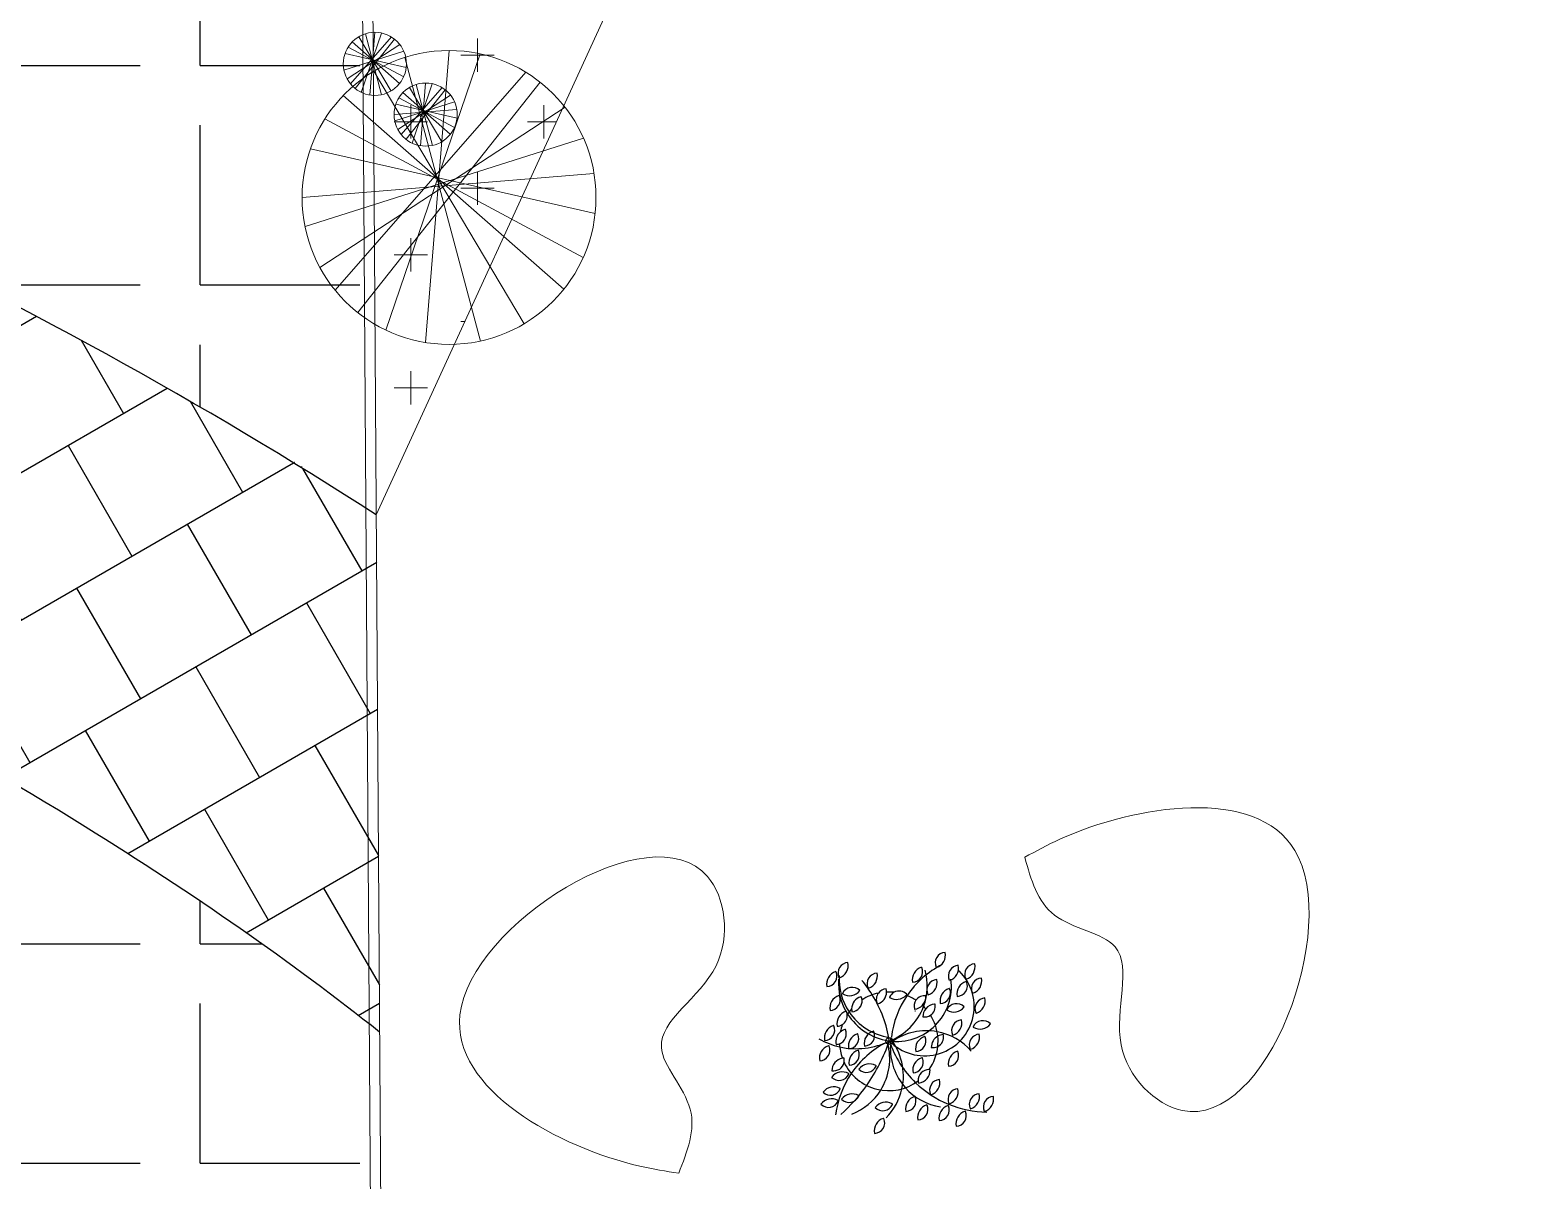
# Model space of a CAD drawing. Header units: metres. Extents: x 7 to 327053, y 40 to 7393807.
# Drawn here: x 326058.7 to 326065.83, y 7392812.27 to 7392817.76 of the extents above; entities that cross this region are included whole.
import ezdxf

# ---------------------------------------------------------------- set-up
doc = ezdxf.new("R2010")
doc.units = ezdxf.units.M
for name, color, linetype, lineweight in [('100_SIST_VIARIO_MEIO_FIO', 1, 'Continuous', 18), ('206_MURO_E_MURO_ARRIMO', 7, 'Continuous', 18), ('linagrossa', 7, 'Continuous', 25), ('MÓVEIS', 7, 'Continuous', 13), ('PISO', 254, 'Continuous', 9), ('vegetais', 3, 'Continuous', 15)]:
    doc.layers.add(name, color=color, linetype=linetype, lineweight=lineweight)
for name, color, linetype in [('Piso externo', 254, 'Continuous'), ('VEGET', 64, 'Continuous'), ('VEGET-I', 62, 'Continuous')]:
    doc.layers.add(name, color=color, linetype=linetype)
pattern_1 = [(210, (321476.649647605, 7391586.482397106), (0.3048000000000001, -0.5279290861469937), []), (300.0000000000001, (321476.649647605, 7391586.482397106), (0.5687645430734969, -0.3755290861469938), [0.6096, -0.6096])]
pattern_2 = [(0, (321476.649647605, 7391586.482397106), (0, 1.04775), [0.762, -0.28575]), (90, (321476.649647605, 7391586.482397106), (-1.04775, 6.415618419033196e-17), [0.762, -0.28575])]

# ---------------------------------------------------------------- blocks, each defined once
blk = doc.blocks.new('qasdfg')
at = {"layer": 'VEGET'}
for centre, radius, start, end in [((1626.271249943147, 1197.228843753488), 0.05058027891720208, 93.38057110397192, 204.4039041391369), ((1626.207904195438, 1197.265829888434), 0.0618556685260812, 288.1786752200585, 12.61208438230019), ((1625.764149922263, 1197.128389776946), 0.0618556685260812, 107.137640835349, 191.5710500102667), ((1625.701486612172, 1197.166520704777), 0.05058027891720208, 272.3395367322054, 23.36286981408419), ((1625.807523624182, 1197.18035267599), 0.05058027891720208, 93.38057110397192, 204.4039041391369), ((1625.744177876473, 1197.217338809074), 0.0618556685260812, 288.1786752200585, 12.61208438230019), ((1625.946378902092, 1197.129579513595), 0.05058027891720208, 93.38057110397192, 204.4039041391369), ((1625.883033154209, 1197.166565650404), 0.0618556685260812, 288.1786752200585, 12.61208438230019), ((1626.173056091964, 1197.149214470089), 0.0618556685260812, 107.137640835349, 191.5710500102667), ((1626.110392782048, 1197.187345396057), 0.05058027891720208, 272.3395367322054, 23.36286981408419), ((1626.334028098641, 1197.167220014409), 0.05058027891720208, 93.38057110397192, 204.4039041391369), ((1626.270682350932, 1197.204206149355), 0.0618556685260812, 288.1786752200585, 12.61208438230019), ((1626.412500760136, 1197.173942677007), 0.05058027891720208, 93.38057110397192, 204.4039041391369), ((1626.349155012485, 1197.210928811953), 0.0618556685260812, 288.1786752200585, 12.61208438230019), ((1625.824457197941, 1197.061881901026), 0.05058027891720208, 43.83850946179601, 154.8618425437071), ((1625.811494902267, 1197.134080493153), 0.0618556685260812, 238.6366135919457, 323.0700227732332), ((1625.901817238682, 1197.109361785725), 0.001646666884062484, 204.4039041391369, 288.1786752200585), ((1625.990406245834, 1197.055112119094), 0.05058027891720208, 93.38057110397192, 143.981639602856), ((1625.927060498183, 1197.092098252178), 0.0618556685260812, 357.9664817617943, 12.61208438230019), ((1626.048677678536, 1197.044334479869), 0.05058027891720208, 43.83850946179601, 118.6060983326582), ((1626.231460140461, 1197.098861818463), 0.05058027891720208, 93.38057110397192, 204.4039041391369), ((1626.168114392753, 1197.135847955272), 0.0618556685260812, 288.1786752200585, 12.61208438230019), ((1626.305885526494, 1197.047694099397), 0.0618556685260812, 107.137640835349, 191.5710500102667), ((1626.243222216403, 1197.085825023503), 0.05058027891720208, 272.3395367322054, 23.36286981408419), ((1626.288143849841, 1197.105229798035), 0.001646666884062484, 23.36286981408419, 107.137640835349), ((1626.386624929171, 1197.081534221099), 0.0618556685260812, 107.137640835349, 191.5710500102667), ((1626.323961619197, 1197.119665148929), 0.05058027891720208, 272.3395367322054, 23.36286981408419), ((1626.368883252635, 1197.139069923461), 0.001646666884062484, 23.36286981408419, 107.137640835349), ((1626.444226176911, 1197.105885279626), 0.05058027891720208, 93.38057110397192, 204.4039041391369), ((1626.380880429027, 1197.142871414573), 0.0618556685260812, 288.1786752200585, 12.61208438230019), ((1625.779776944397, 1197.013853973971), 0.0618556685260812, 107.137640835349, 191.5710500102667), ((1625.71711363448, 1197.051984901801), 0.05058027891720208, 272.3395367322054, 23.36286981408419), ((1625.762035267919, 1197.071389672608), 0.001646666884062484, 23.36286981408419, 107.137640835349), ((1625.780158279547, 1197.082669015304), 0.001646666884062484, 154.8618425437071, 238.6366135919457), ((1625.883956816946, 1197.008647800685), 0.0618556685260812, 107.137640835349, 178.7247593878014), ((1625.866215140293, 1197.066183503047), 0.001646666884062484, 23.36286981408419, 107.137640835349), ((1625.821293506971, 1197.046778728516), 0.05058027891720208, 6.628300906665868, 23.36286981408419), ((1625.999003405708, 1196.854753182531), 0.2353681062775776, 102.1424293578998, 122.7904057724752), ((1625.999003405708, 1196.854753182531), 0.2353681062775776, 83.79079928152916, 92.46578554033573), ((1626.035715382979, 1197.116533075721), 0.0618556685260812, 317.9794889214473, 323.0700227732332), ((1625.999003405708, 1196.854753182531), 0.2353681062775776, 56.4506330363992, 69.43833439366362), ((1626.170401257838, 1197.021739627496), 0.05058027891720208, 82.98913794391936, 144.7784111425655), ((1626.114765744856, 1197.069544936792), 0.0618556685260812, 316.3790408090841, 2.220651172754498), ((1625.999003405708, 1196.854753182531), 0.2353681062775776, 41.36895183413142, 46.99327478190119), ((1626.223547817699, 1196.971181727276), 0.0618556685260812, 94.88827000644804, 140.7606806608458), ((1626.186898476994, 1197.078644090594), 0.001646666884062484, 204.4039041391369, 288.1786752200585), ((1626.170401257838, 1197.021739627496), 0.05058027891720208, 303.7277799129783, 11.11349900116783), ((1626.218417231543, 1197.031171732844), 0.001646666884062484, 11.11349900116783, 94.88827000644804), ((1626.32230447276, 1196.984029612765), 0.05058027891720208, 43.83850946179601, 154.8618425437071), ((1626.399664513501, 1197.085667549894), 0.001646666884062484, 204.4039041391369, 288.1786752200585), ((1626.461159881288, 1197.011108638049), 0.05058027891720208, 93.38057110397192, 204.4039041391369), ((1626.397814133579, 1197.048094772995), 0.0618556685260812, 288.1786752200585, 12.61208438230019), ((1625.813644091915, 1196.93938657947), 0.0618556685260812, 107.137640835349, 191.5710500102667), ((1625.795902415088, 1196.996922278107), 0.001646666884062484, 23.36286981408419, 107.137640835349), ((1625.750980781824, 1196.977517503575), 0.05058027891720208, 5.646280123452467, 23.36286981408419), ((1625.999003405708, 1196.854753182531), 0.2353681062775776, 138.7233601348562, 147.130492188855), ((1625.999003405708, 1196.854753182531), 0.2353681062775776, 5.896500749233636, 32.0555579750335), ((1626.278005554366, 1197.004816728906), 0.001646666884062484, 154.8618425437071, 238.6366135919457), ((1626.309342177086, 1197.056228204892), 0.0618556685260812, 238.6366135919457, 323.0700227732332), ((1626.349398242801, 1196.906177324504), 0.05058027891720208, 93.38057110397192, 204.4039041391369), ((1626.286052495092, 1196.943163461313), 0.0618556685260812, 288.1786752200585, 12.61208438230019), ((1626.447612996297, 1196.902792436332), 0.05058027891720208, 43.83850946179601, 154.8618425437071), ((1626.416598217878, 1196.990890910179), 0.001646666884062484, 204.4039041391369, 288.1786752200585), ((1625.753731928675, 1196.870684220717), 0.0618556685260812, 107.137640835349, 191.5710500102667), ((1625.691068618584, 1196.908815148548), 0.05058027891720208, 272.3395367322054, 23.36286981408419), ((1625.735990252022, 1196.928219919354), 0.001646666884062484, 23.36286981408419, 107.137640835349), ((1625.808426379193, 1196.852462613285), 0.0618556685260812, 130.9790733039661, 191.5710500102667), ((1625.750980781824, 1196.977517503575), 0.05058027891720208, 272.3395367322054, 301.685451466397), ((1625.999003405708, 1196.854753182531), 0.2353681062775776, 160.2012393794948, 169.1247195571968), ((1626.210542834273, 1196.875713409186), 0.05058027891720208, 296.5020133065983, 11.11349900116783), ((1626.26368939396, 1196.825155510829), 0.0618556685260812, 94.88827000644804, 119.6107478631515), ((1626.258558807804, 1196.885145518259), 0.001646666884062484, 11.11349900116783, 94.88827000644804), ((1626.304836579508, 1196.885959596635), 0.001646666884062484, 204.4039041391369, 288.1786752200585), ((1626.434066111131, 1196.838479711936), 0.05058027891720208, 93.38057110397192, 204.4039041391369), ((1626.370720363422, 1196.875465846882), 0.0618556685260812, 288.1786752200585, 12.61208438230019), ((1626.403314077728, 1196.92357955061), 0.001646666884062484, 154.8618425437071, 238.6366135919457), ((1626.434650700623, 1196.974991028459), 0.0618556685260812, 238.6366135919457, 323.0700227732332), ((1625.730291458978, 1196.774370021448), 0.0618556685260812, 107.137640835349, 191.5710500102667), ((1625.667628148887, 1196.812500949279), 0.05058027891720208, 272.3395367322054, 23.36286981408419), ((1625.712549782151, 1196.831905723811), 0.001646666884062484, 23.36286981408419, 107.137640835349), ((1625.745763069102, 1196.890593541116), 0.05058027891720208, 272.3395367322054, 291.0252203194545), ((1625.999003405708, 1196.854753182531), 0.2353681062775776, 182.7694712669721, 199.9306687912344), ((1625.999003405708, 1196.854753182531), 0.2353681062775776, 325.0115098990574, 354.0728531271617), ((1626.344952954762, 1196.748339158744), 0.0618556685260812, 107.137640835349, 191.5710500102667), ((1626.282289644671, 1196.78647008285), 0.05058027891720208, 272.3395367322054, 23.36286981408419), ((1626.327211278109, 1196.805874857382), 0.001646666884062484, 23.36286981408419, 107.137640835349), ((1626.389504447721, 1196.818261982203), 0.001646666884062484, 204.4039041391369, 288.1786752200585), ((1625.789475396301, 1196.713789456785), 0.0618556685260812, 100.9436653026508, 179.3216791885939), ((1625.736328836498, 1196.764347357006), 0.05058027891720208, 260.0901659349076, 348.9686416920071), ((1625.999003405708, 1196.854753182531), 0.2353681062775776, 205.1648429778917, 306.7226246032798), ((1625.776997347795, 1196.647126538009), 0.0618556685260812, 60.10462325592355, 144.5380324689055), ((1625.762189665311, 1196.718969355599), 0.05058027891720208, 225.3065192180123, 336.329852255449), ((1625.807006585204, 1196.699323949666), 0.001646666884062484, 336.329852255449, 60.10462325592355), ((1626.19022257192, 1196.669235673995), 0.05058027891720208, 183.5584447016238, 194.0124710138837), ((1626.134587058939, 1196.717040985153), 0.0618556685260812, 277.7872420164847, 2.220651172754498), ((1626.19022257192, 1196.669235673995), 0.05058027891720208, 82.98913794391936, 88.17568981949854), ((1626.2444099815, 1196.621847302914), 0.05058027891720208, 93.38057110397192, 204.4039041391369), ((1626.181064233791, 1196.658833439723), 0.0618556685260812, 288.1786752200585, 12.61208438230019), ((1625.736356692472, 1196.576044035406), 0.0618556685260812, 60.10462325592355, 144.5380324689055), ((1625.721549009988, 1196.647886851133), 0.05058027891720208, 225.3065192180123, 336.329852255449), ((1625.766365929998, 1196.628241443337), 0.001646666884062484, 336.329852255449, 60.10462325592355), ((1625.824411380363, 1196.542195226327), 0.0618556685260812, 60.10462325592355, 144.5380324689055), ((1625.809603697879, 1196.614038043917), 0.05058027891720208, 225.3065192180123, 336.329852255449), ((1625.854420617597, 1196.594392634258), 0.001646666884062484, 336.329852255449, 60.10462325592355), ((1626.141124243699, 1196.532943214551), 0.0618556685260812, 107.137640835349, 191.5710500102667), ((1626.123382567046, 1196.590478915051), 0.001646666884062484, 23.36286981408419, 107.137640835349), ((1626.142745075249, 1196.657387228013), 0.001646666884062484, 194.0124710138837, 277.7872420164847), ((1626.199848318032, 1196.601629575045), 0.001646666884062484, 204.4039041391369, 288.1786752200585), ((1626.332464538424, 1196.577843924314), 0.05058027891720208, 93.38057110397192, 204.4039041391369), ((1626.26911879054, 1196.614830059261), 0.0618556685260812, 288.1786752200585, 12.61208438230019), ((1626.434066111131, 1196.554149690346), 0.05058027891720208, 93.38057110397192, 204.4039041391369), ((1626.370720363422, 1196.591135823429), 0.0618556685260812, 288.1786752200585, 12.61208438230019), ((1626.501313187207, 1196.541733146907), 0.05058027891720208, 93.38057110397192, 204.4039041391369), ((1626.437967439499, 1196.578719281853), 0.0618556685260812, 288.1786752200585, 12.61208438230019), ((1625.726196626867, 1196.518501091079), 0.0618556685260812, 60.10462325592355, 144.5380324689055), ((1625.711388944383, 1196.590343908668), 0.05058027891720208, 225.3065192180123, 336.329852255449), ((1625.756205864218, 1196.570698500872), 0.001646666884062484, 336.329852255449, 60.10462325592355), ((1625.98489366614, 1196.502616214827), 0.0618556685260812, 60.10462325592355, 144.5380324689055), ((1625.970085983656, 1196.57445903428), 0.05058027891720208, 225.3065192180123, 336.329852255449), ((1626.014902903549, 1196.554813624621), 0.001646666884062484, 336.329852255449, 60.10462325592355), ((1626.07846093355, 1196.571074144245), 0.05058027891720208, 272.3395367322054, 23.36286981408419), ((1626.198698341639, 1196.492324625403), 0.0618556685260812, 107.137640835349, 191.5710500102667), ((1626.136035031548, 1196.530455555097), 0.05058027891720208, 272.3395367322054, 23.36286981408419), ((1626.180956665045, 1196.549860327766), 0.001646666884062484, 23.36286981408419, 107.137640835349), ((1626.300299914579, 1196.488939737231), 0.0618556685260812, 107.137640835349, 191.5710500102667), ((1626.23763660443, 1196.5270706632), 0.05058027891720208, 272.3395367322054, 23.36286981408419), ((1626.282558237926, 1196.546475437731), 0.001646666884062484, 23.36286981408419, 107.137640835349), ((1626.287902874956, 1196.557626196445), 0.001646666884062484, 204.4039041391369, 288.1786752200585), ((1626.381581094141, 1196.461860711948), 0.0618556685260812, 107.137640835349, 191.5710500102667), ((1626.363839417489, 1196.519396410585), 0.001646666884062484, 23.36286981408419, 107.137640835349), ((1626.389504447721, 1196.533931960613), 0.001646666884062484, 204.4039041391369, 288.1786752200585), ((1626.456751523798, 1196.521515419037), 0.001646666884062484, 204.4039041391369, 288.1786752200585), ((1625.992108638424, 1196.428011902869), 0.0618556685260812, 107.137640835349, 191.5710500102667), ((1625.929445328333, 1196.466142828838), 0.05058027891720208, 272.3395367322054, 23.36286981408419), ((1625.974366961771, 1196.485547603369), 0.001646666884062484, 23.36286981408419, 107.137640835349), ((1626.318917784167, 1196.499991636053), 0.05058027891720208, 272.3395367322054, 23.36286981408419)]:
    blk.add_arc(centre, radius, start, end, dxfattribs=at)
at = {"layer": 'VEGET-I'}
blk.add_circle((1626.001877503088, 1196.856251609773), 0.0166499911510749, dxfattribs=at)
blk.add_circle((1626.001877503088, 1196.856251609773), 0.0166499911510749, dxfattribs=at)
for centre, radius, start, end in [((1626.04489998132, 1197.153293849231), 0.2831327530940043, 176.967226840933, 213.9631782269616), ((1626.461859660772, 1196.817650205717), 0.453983085011509, 117.3310263963973, 145.7429502272312), ((1625.900160767047, 1197.12048230812), 0.2831327530940043, 339.4884954163689, 15.08739893736079), ((1626.170401257838, 1197.021739627496), 0.2361917426434186, 283.5890308174731, 45.69938951924518), ((1626.041952082214, 1197.13675112024), 0.2831327530940043, 176.967226840933, 212.4165625434432), ((1625.421112322449, 1196.767391949222), 0.587523816116915, 31.76545784363552, 39.99551318637105), ((1626.035715382979, 1197.116533075721), 0.2624717932167762, 315.0896391320808, 7.613957019727721), ((1625.821293506971, 1197.046778728516), 0.05058027891720208, 272.3395367322054, 6.628300906665868), ((1625.421112322449, 1196.767391949222), 0.587523816116915, 8.699045651891451, 31.76545784363552), ((1625.990406245834, 1197.055112119094), 0.05058027891720208, 143.981639602856, 204.4039041391369), ((1625.945844582424, 1197.034894387499), 0.001646666884062484, 204.4039041391369, 288.1786752200585), ((1625.927060498183, 1197.092098252178), 0.0618556685260812, 288.1786752200585, 357.9664817617943), ((1625.900160767047, 1197.12048230812), 0.2831327530940043, 291.0544238086622, 339.4884954163689), ((1626.004378760084, 1197.065121597872), 0.001646666884062484, 154.8618425437071, 238.6366135919457), ((1626.048677678536, 1197.044334479869), 0.05058027891720208, 118.6060983326582, 154.8618425437071), ((1626.035715382979, 1197.116533075721), 0.0618556685260812, 238.6366135919457, 317.9794889214473), ((1626.461859660772, 1196.817650205717), 0.453983085011509, 145.7429502272312, 172.7136212023003), ((1626.170401257838, 1197.021739627496), 0.05058027891720208, 144.7784111425655, 194.0124710138837), ((1626.114765744856, 1197.069544936792), 0.0618556685260812, 277.7872420164847, 316.3790408090841), ((1625.750980781824, 1196.977517503575), 0.05058027891720208, 301.685451466397, 5.646280123452467), ((1626.041952082214, 1197.13675112024), 0.2831327530940043, 212.4165625434432, 261.0002020405822), ((1626.04489998132, 1197.153293849231), 0.2831327530940043, 213.9631782269616, 261.0002020405822), ((1625.883956816946, 1197.008647800685), 0.0618556685260812, 178.7247593878014, 191.5710500102667), ((1626.122923760991, 1197.009891179652), 0.001646666884062484, 194.0124710138837, 277.7872420164847), ((1626.125839594428, 1197.001521899626), 0.001646666884062484, 204.4039041391369, 288.1786752200585), ((1626.223547817699, 1196.971181727276), 0.0618556685260812, 140.7606806608458, 179.3216791885939), ((1626.170401257838, 1197.021739627496), 0.05058027891720208, 260.0901659349076, 303.7277799129783), ((1625.745763069102, 1196.890593541116), 0.05058027891720208, 291.0252203194545, 23.36286981408419), ((1625.808426379193, 1196.852462613285), 0.0618556685260812, 107.137640835349, 130.9790733039661), ((1625.790684702599, 1196.909998315648), 0.001646666884062484, 23.36286981408419, 107.137640835349), ((1625.868329858433, 1196.831637923867), 0.0618556685260812, 107.137640835349, 191.5710500102667), ((1625.805666548284, 1196.869768849836), 0.05058027891720208, 272.3395367322054, 23.36286981408419), ((1625.85058818178, 1196.889173622505), 0.001646666884062484, 23.36286981408419, 107.137640835349), ((1625.943860296127, 1196.844653354288), 0.0618556685260812, 107.137640835349, 191.5710500102667), ((1625.881196986036, 1196.882784282119), 0.05058027891720208, 272.3395367322054, 23.36286981408419), ((1625.926118619474, 1196.902189056651), 0.001646666884062484, 23.36286981408419, 107.137640835349), ((1626.035715382979, 1197.116533075721), 0.2624717932167762, 262.5928087118709, 315.0896391320808), ((1626.178735607213, 1196.622301523835), 0.2831327530940043, 79.6042149242998, 124.9525203870996), ((1626.188683114215, 1196.818622491584), 0.0618556685260812, 107.137640835349, 191.5710500102667), ((1626.17094143762, 1196.876158190221), 0.001646666884062484, 23.36286981408419, 107.137640835349), ((1626.26368939396, 1196.825155510829), 0.0618556685260812, 119.6107478631515, 179.3216791885939), ((1626.178735607213, 1196.622301523835), 0.2831327530940043, 40.91954517860605, 79.6042149242998), ((1625.999276717976, 1196.856251609773), 0.2352558903406896, 353.7029906437459, 5.539861890446256), ((1625.844077201993, 1197.177877093927), 0.3582511508764466, 240.229639254512, 257.2662330095512), ((1625.844077201993, 1197.177877093927), 0.3582511508764466, 257.2662330095512, 296.1341252307737), ((1625.870934340779, 1196.753545330168), 0.0618556685260812, 107.137640835349, 191.5710500102667), ((1625.808271030863, 1196.791676256136), 0.05058027891720208, 272.3395367322054, 23.36286981408419), ((1626.195924293566, 1196.446376989857), 0.453983085011509, 117.3310263963973, 145.8123323420994), ((1625.853192664126, 1196.811081028805), 0.001646666884062484, 23.36286981408419, 107.137640835349), ((1625.21474135722, 1197.123862453998), 0.8313837116915886, 324.7643468861782, 341.2229745587829), ((1625.72070187781, 1196.772156616003), 0.2831327530940043, 328.0833351061812, 15.08739893736079), ((1626.170401257838, 1197.021739627496), 0.2361917426434186, 224.4792690965857, 283.5890308174731), ((1626.473005988311, 1197.014439708815), 0.4969763818065528, 198.560209987699, 225.921541674007), ((1625.786006574137, 1196.689887131826), 0.2831327530940043, 347.3862752044658, 39.16327299106445), ((1626.289653644631, 1196.822063318715), 0.2831327530940043, 176.967226840933, 221.8203373834137), ((1626.126019804124, 1196.856753419415), 0.05058027891720208, 272.3395367322054, 23.36286981408419), ((1626.210542834273, 1196.875713409186), 0.05058027891720208, 260.0901659349076, 296.5020133065983), ((1625.789475396301, 1196.713789456785), 0.0618556685260812, 94.88827000644804, 100.9436653026508), ((1625.784344810145, 1196.773779466078), 0.001646666884062484, 11.11349900116783, 94.88827000644804), ((1625.736328836498, 1196.764347357006), 0.05058027891720208, 348.9686416920071, 11.11349900116783), ((1625.906999174997, 1196.685399714187), 0.0618556685260812, 60.10462325592355, 144.5380324689055), ((1625.892191492512, 1196.757242531777), 0.05058027891720208, 225.3065192180123, 336.329852255449), ((1625.937008412406, 1196.737597125844), 0.001646666884062484, 336.329852255449, 60.10462325592355), ((1626.175660574543, 1196.717102119029), 0.0618556685260812, 107.137640835349, 191.5710500102667), ((1626.112997264394, 1196.75523304686), 0.05058027891720208, 272.3395367322054, 23.36286981408419), ((1626.15791889789, 1196.774637821392), 0.001646666884062484, 23.36286981408419, 107.137640835349), ((1626.195924293566, 1196.446376989857), 0.453983085011509, 145.8123323420994, 172.7136212023003), ((1626.19022257192, 1196.669235673995), 0.05058027891720208, 88.17568981949854, 183.5584447016238), ((1625.21474135722, 1197.123862453998), 0.8313837116915886, 311.9854321874813, 324.7643468861782), ((1625.72070187781, 1196.772156616003), 0.2831327530940043, 291.0544238086622, 328.0833351061812), ((1625.786006574137, 1196.689887131826), 0.2831327530940043, 315.1302978035623, 347.3862752044658), ((1626.289653644631, 1196.822063318715), 0.2831327530940043, 221.8203373834137, 261.0002020405822), ((1626.473005988311, 1197.014439708815), 0.4969763818065528, 225.921541674007, 269.3964022203676)]:
    blk.add_arc(centre, radius, start, end, dxfattribs=at)

msp = doc.modelspace()

# ---------------------------------------------------------------- hatches: boundary and pattern name
at = {"layer": '100_SIST_VIARIO_MEIO_FIO'}
h = msp.add_hatch(dxfattribs=at)
h.set_pattern_fill('CROSS', color=3, scale=0.05)
h.set_pattern_definition([(0, (0, 0), (0.3174999999999999, 0.3174999999999999), [0.15875, -0.47625]), (90, (0.07937499999999999, -0.07937499999999999), (-0.3174999999999999, 0.3174999999999999), [0.15875, -0.47625])])
h.paths.add_polyline_path([(326065.1951648163, 7392826.011533864), (326060.2807289288, 7392826.011533864), (326060.3498910968, 7392815.446084558)])
at = {"layer": 'linagrossa'}
h = msp.add_hatch(dxfattribs=at)
h.set_pattern_fill('AR-B88', color=256, scale=0.003, angle=210)
h.set_pattern_definition(pattern_1)
edge = h.paths.add_edge_path()
edge.add_spline(control_points=[(326054.4890046412, 7392818.288252348), (326055.4624163508, 7392819.543944442), (326056.4335632262, 7392820.791982564), (326058.4132139931, 7392823.394314523), (326059.4073975346, 7392824.73761417), (326060.2791317067, 7392826.011533864)], knot_values=[51.78938149410084, 51.78938149410084, 51.78938149410084, 51.78938149410084, 54.92866041535308, 54.92866041535308, 58.51111636124928, 58.51111636124928, 58.51111636124928, 58.51111636124928], degree=3, periodic=0)
edge.add_line((326060.2807139716, 7392826.013818774), (326060.2619072538, 7392828.886797304))
edge.add_line((326060.2619072538, 7392828.886797304), (326052.5180082966, 7392819.009768512))
edge.add_spline(control_points=[(326052.5180082966, 7392819.009768512), (326049.0490076338, 7392820.220574521), (326045.2695284208, 7392821.261795308), (326041.7064512108, 7392822.301883954)], knot_values=[42.78008771323316, 42.78008771323316, 42.78008771323316, 42.78008771323316, 50.19219149841036, 50.19219149841036, 50.19219149841036, 50.19219149841036], degree=3, periodic=0)
edge.add_line((326041.7064512108, 7392822.301883954), (326041.6252170094, 7392822.301883954))
edge.add_line((326041.6252170093, 7392822.301883954), (326041.6252170093, 7392822.32560772))
edge.add_spline(control_points=[(326041.6252170093, 7392822.32560772), (326038.7453273649, 7392823.167047111), (326036.0096952501, 7392824.008583785), (326033.6973044671, 7392824.939413823)], knot_values=[50.24854692604807, 50.24854692604807, 50.24854692604807, 50.24854692604807, 56.24503671255054, 56.24503671255054, 56.24503671255054, 56.24503671255054], degree=3, periodic=0)
edge.add_line((326033.6973044671, 7392824.939413823), (326034.8239240426, 7392822.305095863))
edge.add_spline(control_points=[(326034.8239240425, 7392822.305095863), (326036.2793073124, 7392821.81862575), (326036.8728749846, 7392821.628104571), (326039.4496127307, 7392820.829897733), (326041.6334706774, 7392820.221672808), (326046.1278631347, 7392818.939706397), (326048.4375429591, 7392818.266329818), (326050.8327196779, 7392817.472084373), (326051.0319613926, 7392817.405232455), (326051.2301063787, 7392817.337910248)], knot_values=[43.23689779725544, 43.23689779725544, 43.23689779725544, 43.23689779725544, 44.71339311607716, 44.71339311607716, 49.41798411474922, 49.41798411474922, 54.12257511342127, 54.12257511342127, 54.55165130612772, 54.55165130612772, 54.55165130612772, 54.55165130612772], degree=3, periodic=0)
edge.add_spline(control_points=[(326051.2301063787, 7392817.337910248), (326047.5118159292, 7392812.479789672), (326044.0676005075, 7392807.634778845), (326042.9751680681, 7392803.245451409)], knot_values=[60.31380125735041, 60.31380125735041, 60.31380125735041, 60.31380125735041, 72.3666530992869, 72.3666530992869, 72.3666530992869, 72.3666530992869], degree=3, periodic=0)
edge.add_line((326042.9751680681, 7392803.245451409), (326043.7603036704, 7392801.409608269))
edge.add_spline(control_points=[(326043.7603036705, 7392801.409608269), (326043.9713051505, 7392801.248093375), (326044.1823066306, 7392801.08657848), (326044.3933081107, 7392800.925063586), (326044.4289914792, 7392800.897749106), (326044.4646748478, 7392800.870434628), (326044.5012970207, 7392800.843630875)], knot_values=[76.4130453935711, 76.4130453935711, 76.4130453935711, 76.4130453935711, 77.51161299446777, 77.51161299446777, 77.51161299446777, 77.69739649031942, 77.69739649031942, 77.69739649031942, 77.69739649031942], degree=3, periodic=0)
edge.add_spline(control_points=[(326044.5012970207, 7392800.843630875), (326047.7014442116, 7392798.501444515), (326058.0700667803, 7392800.059036804), (326060.5010076672, 7392798.093896763)], knot_values=[77.69739649031942, 77.69739649031942, 77.69739649031942, 77.69739649031942, 93.9316743755332, 93.9316743755332, 93.9316743755332, 93.9316743755332], degree=3, periodic=0)
edge.add_line((326060.5010076672, 7392798.093896763), (326060.4665025242, 7392800.378553686))
edge.add_spline(control_points=[(326060.4665025241, 7392800.378553687), (326060.3286747199, 7392800.432436675), (326060.189950354, 7392800.481103589), (326059.5706418758, 7392800.680385539), (326059.0772347171, 7392800.790161919), (326057.8557344484, 7392800.999833658), (326057.109177082, 7392801.078705925), (326055.3746915938, 7392801.213540818), (326054.3721241363, 7392801.258593943), (326052.4897910052, 7392801.342692818), (326051.6104390171, 7392801.381622274), (326049.9294264875, 7392801.492230349), (326049.1274422484, 7392801.564314201), (326047.6951405224, 7392801.765742487), (326047.064318138, 7392801.897390004), (326046.3600886768, 7392802.119643555), (326046.1698640398, 7392802.193685515), (326045.8664381254, 7392802.336444356), (326045.7540918465, 7392802.404929486), (326045.6069821702, 7392802.513065442), (326045.5604277127, 7392802.559397558), (326045.4788863559, 7392802.657889827), (326045.449322691, 7392802.708049642), (326045.3913814962, 7392802.862766614), (326045.3648612932, 7392802.969729524), (326045.3398572928, 7392803.307322307), (326045.3504701175, 7392803.55708871), (326045.4731764751, 7392804.266171732), (326045.6157174167, 7392804.763582508), (326046.0981742614, 7392806.003353902), (326046.4715005021, 7392806.774820934), (326047.6988236957, 7392808.979118423), (326048.7057986652, 7392810.512725286), (326050.8841025178, 7392813.579613203), (326052.0344658164, 7392815.103894448), (326053.2105666068, 7392816.633632271)], knot_values=[59.88806714418592, 59.88806714418592, 59.88806714418592, 59.88806714418592, 60.31189950230946, 60.31189950230946, 61.76645563618247, 61.76645563618247, 63.77166684720194, 63.77166684720194, 66.24885573113016, 66.24885573113016, 68.42307375208388, 68.42307375208388, 70.5972917730376, 70.5972917730376, 72.77150979399131, 72.77150979399131, 73.77507400156729, 73.77507400156729, 74.77863820914327, 74.77863820914327, 75.78220241671924, 75.78220241671924, 77.10218622143601, 77.10218622143601, 78.42217002615278, 78.42217002615278, 80.00504160862188, 80.00504160862188, 82.08017394363848, 82.08017394363848, 84.59279596769086, 84.59279596769086, 88.7602680936405, 88.7602680936405, 92.5789826413509, 92.5789826413509, 92.5789826413509, 92.5789826413509], degree=3, periodic=0)
edge.add_spline(control_points=[(326053.2105666068, 7392816.633632271), (326054.4499366932, 7392816.170912903), (326055.6205079955, 7392815.68765996), (326057.5169146585, 7392814.785426412), (326058.284068573, 7392814.3747622), (326059.4791573329, 7392813.635453681), (326059.9453282154, 7392813.308821051), (326060.3653465559, 7392812.976218699)], knot_values=[35.03714938718147, 35.03714938718147, 35.03714938718147, 35.03714938718147, 37.85137100522762, 37.85137100522762, 40.07132377729963, 40.07132377729963, 41.77560460933599, 41.77560460933599, 41.77560460933599, 41.77560460933599], degree=3, periodic=0)
edge.add_line((326060.3660626143, 7392812.975668249), (326060.3499071391, 7392815.44363389))
edge.add_spline(control_points=[(326060.3490235129, 7392815.444192732), (326058.7257557699, 7392816.496665047), (326056.7054972666, 7392817.434564523), (326054.4890046412, 7392818.288252348)], knot_values=[36.40520573407198, 36.40520573410488, 36.40520573410488, 36.40520573410488, 41.34806006127107, 41.34806006127107, 41.34806006127107, 41.34806006127107], degree=3, periodic=0)
h = msp.add_hatch(dxfattribs=at)
h.set_pattern_fill('AR-B88', color=256, scale=0.003, angle=210)
h.set_pattern_definition(pattern_1)
edge = h.paths.add_edge_path()
edge.add_spline(control_points=[(326105.4252507812, 7392781.836105292), (326105.3816219061, 7392782.472705846), (326105.3390171742, 7392783.106154781), (326105.2977142291, 7392783.735597699)], knot_values=[4.276453404057152, 4.276453404057152, 4.276453404057152, 4.276453404057152, 5.435792482322459, 5.435792482322459, 5.435792482322459, 5.435792482322459], degree=3, periodic=0)
edge.add_spline(control_points=[(326105.2977142291, 7392783.735597699), (326104.2346180202, 7392799.936824486), (326103.9408445055, 7392819.769712596), (326115.6423058279, 7392802.689399564), (326117.2057455144, 7392797.369014895)], knot_values=[5.435792482322459, 5.435792482322459, 5.435792482322459, 5.435792482322459, 35.27601277885982, 49.12122168347274, 49.12122168347274, 49.12122168347274, 49.12122168347274], degree=3, periodic=0)
edge.add_line((326117.2057455144, 7392797.369014895), (326117.2110686102, 7392802.751007443))
edge.add_spline(control_points=[(326117.2110686102, 7392802.751007443), (326116.9154806244, 7392803.345797376), (326116.6048709978, 7392803.926715666), (326115.6520199504, 7392805.596855595), (326114.9792270293, 7392806.634127338), (326113.6071243329, 7392808.506264503), (326112.90951402, 7392809.340609778), (326111.9006110776, 7392810.362351606), (326111.5896101345, 7392810.65188744), (326110.9601214435, 7392811.177866188), (326110.64068576, 7392811.415280075), (326109.9795597628, 7392811.828128646), (326109.6382491234, 7392812.003915701), (326108.9131900934, 7392812.275342646), (326108.5276447146, 7392812.370717729), (326107.7195132697, 7392812.435957725), (326107.2972393103, 7392812.402575349), (326106.4927619324, 7392812.187062428), (326106.115072227, 7392812.006285627), (326105.4987736916, 7392811.58269472), (326105.2481769515, 7392811.351219305), (326105.0309457442, 7392811.104112783)], knot_values=[28.39846913175245, 28.39846913175245, 28.39846913175245, 28.39846913175245, 29.92886881345821, 29.92886881345821, 32.93830577329354, 32.93830577329354, 35.94774273312886, 35.94774273312886, 37.28611148220936, 37.28611148220936, 38.62448023128987, 38.62448023128987, 39.96284898037037, 39.96284898037037, 41.30121772945087, 41.30121772945087, 42.63958647853137, 42.63958647853137, 43.97795522761187, 43.97795522761187, 45.16764314598799, 45.16764314598799, 45.16764314598799, 45.16764314598799], degree=3, periodic=0)
edge.add_spline(control_points=[(326105.0309457442, 7392811.104112783), (326105.0037973502, 7392811.073230731), (326104.9771700812, 7392811.042104543), (326104.656749446, 7392810.657642333), (326104.4242361002, 7392810.277212946), (326103.9742521794, 7392809.366451251), (326103.7782666609, 7392808.82137459), (326103.390240844, 7392807.447626473), (326103.2242533098, 7392806.584689924), (326102.9388623512, 7392804.509585696), (326102.8366652917, 7392803.262594117), (326102.6934504783, 7392800.154997333), (326102.679726426, 7392798.22164023), (326102.7151389537, 7392796.148694085)], knot_values=[13.63212913587611, 13.63212913587611, 13.63212913587611, 13.63212913587611, 13.7808099665805, 13.7808099665805, 15.456175449302, 15.456175449302, 17.59766293686627, 17.59766293686627, 20.47858668806696, 20.47858668806696, 23.92959652592268, 23.92959652592268, 28.39846913175246, 28.39846913175246, 28.39846913175246, 28.39846913175246], degree=3, periodic=0)
edge.add_line((326102.7151389537, 7392796.148694085), (326103.3974761023, 7392796.15226396))
edge.add_line((326103.3974761023, 7392796.15226396), (326103.43026205, 7392789.885637647))
edge.add_line((326103.43026205, 7392789.885637647), (326102.9349966357, 7392789.883046501))
edge.add_spline(control_points=[(326102.9349966357, 7392789.8830465), (326102.96261838, 7392789.323612674), (326102.9922111009, 7392788.758426631), (326103.0706690373, 7392787.330312495), (326103.1217302136, 7392786.460969715), (326103.2858217394, 7392783.585453524)], knot_values=[6.654034809329403, 6.654034809329403, 6.654034809329403, 6.654034809329403, 7.741139734425969, 7.741139734425969, 9.376420724765467, 9.376420724765467, 9.376420724765467, 9.376420724765467], degree=3, periodic=0)
edge.add_spline(control_points=[(326103.2858217394, 7392783.585453524), (326094.0453181042, 7392783.076995625), (326083.2203730581, 7392784.809251017), (326080.0568063114, 7392785.358152177)], knot_values=[69.74330902998388, 69.74330902998388, 69.74330902998388, 69.74330902998388, 88.0176399846752, 88.0176399846752, 88.0176399846752, 88.0176399846752], degree=3, periodic=0)
edge.add_spline(control_points=[(326080.0568063114, 7392785.358152177), (326079.4020738546, 7392785.816206776), (326078.7503057556, 7392786.259492802), (326078.1033601656, 7392786.686030925)], knot_values=[177.138570163707, 177.138570163707, 177.138570163707, 177.138570163707, 178.7700673747349, 178.7700673747349, 178.7700673747349, 178.7700673747349], degree=3, periodic=0)
edge.add_spline(control_points=[(326078.1033601656, 7392786.686030925), (326075.6215386542, 7392788.322322302), (326073.2106877675, 7392789.712142562), (326070.9757108736, 7392790.74374695)], knot_values=[178.7700673747349, 178.7700673747349, 178.7700673747349, 178.7700673747349, 185.0288392668162, 185.0288392668162, 185.0288392668162, 185.0288392668162], degree=3, periodic=0)
edge.add_line((326070.9757108736, 7392790.74374695), (326064.6611624319, 7392790.74374695))
edge.add_line((326064.6611624319, 7392790.74374695), (326064.6526719483, 7392790.667509192))
edge.add_spline(control_points=[(326064.6526719483, 7392790.667509193), (326064.8720088051, 7392790.643081979), (326065.1015387521, 7392790.609383402), (326066.441844456, 7392790.365513596), (326067.7389987945, 7392789.957458274), (326070.5751656126, 7392788.764153607), (326072.1152331395, 7392787.981253635), (326074.8778494144, 7392786.382665094), (326076.0665520372, 7392785.639797105), (326077.8805566114, 7392784.43289056), (326078.4904097768, 7392784.015155841), (326079.1035977043, 7392783.583784158)], knot_values=[176.9745579152095, 176.9745579152095, 176.9745579152095, 176.9745579152095, 177.9204800851787, 177.9204800851787, 182.2807796273743, 182.2807796273743, 186.6410791695699, 186.6410791695699, 189.7612025076811, 189.7612025076811, 191.3212641767367, 191.3212641767367, 191.3212641767367, 191.3212641767367], degree=3, periodic=0)
edge.add_spline(control_points=[(326079.1035977043, 7392783.583784158), (326088.1034914381, 7392782.200303993), (326088.7713181559, 7392782.127513466), (326091.9014723914, 7392781.811825875), (326094.5841986801, 7392781.609831092), (326098.6729834789, 7392781.489906135), (326100.0467834595, 7392781.480466945), (326102.0885045354, 7392781.527471354), (326102.7659294052, 7392781.553341859), (326103.4373775868, 7392781.590779969)], knot_values=[69.71679281666376, 69.71679281666376, 69.71679281666376, 69.71679281666376, 71.15812814967781, 71.15812814967781, 76.28602714160222, 76.28602714160222, 78.84997663756442, 78.84997663756442, 80.13195138554552, 80.13195138554552, 80.13195138554552, 80.13195138554552], degree=3, periodic=0)
edge.add_spline(control_points=[(326103.4373775868, 7392781.590779969), (326103.5352705079, 7392780.165367126), (326103.6381135798, 7392778.725701476), (326103.7917881538, 7392776.60548732), (326103.8411691591, 7392775.928733605), (326103.8906403887, 7392775.251888064)], knot_values=[0.4125806906837859, 0.4125806906837859, 0.4125806906837859, 0.4125806906837859, 3.000296969526908, 3.000296969526908, 4.210732142912761, 4.210732142912761, 4.210732142912761, 4.210732142912761], degree=3, periodic=0)
edge.add_line((326103.8906403887, 7392775.251888064), (326105.9359222231, 7392774.70565595))
edge.add_spline(control_points=[(326105.9359222231, 7392774.705655951), (326105.7610534058, 7392777.096766569), (326105.5861845886, 7392779.487877187), (326105.4252507812, 7392781.836105292)], knot_values=[0, 0, 0, 0, 4.276453404057152, 4.276453404057152, 4.276453404057152, 4.276453404057152], degree=3, periodic=0)
at = {"layer": 'Piso externo'}
h = msp.add_hatch(dxfattribs=at)
h.set_pattern_fill('ANGLE', color=256, scale=0.15)
h.set_pattern_definition(pattern_2)
edge = h.paths.add_edge_path()
edge.add_spline(control_points=[(326060.2791317067, 7392826.011533864), (326059.4073975346, 7392824.73761417), (326058.4132139931, 7392823.394314523), (326056.4335632262, 7392820.791982564), (326055.4624163508, 7392819.543944442), (326054.4890046412, 7392818.288252348)], knot_values=[51.78938149410084, 51.78938149410084, 51.78938149410084, 51.78938149410084, 55.37183743999704, 55.37183743999704, 58.51111636124928, 58.51111636124928, 58.51111636124928, 58.51111636124928], degree=3, periodic=0)
edge.add_spline(control_points=[(326054.4890046412, 7392818.288252348), (326056.7054972666, 7392817.434564523), (326058.7257557699, 7392816.496665047), (326060.3490235129, 7392815.444192732)], knot_values=[36.40520573407198, 36.40520573407198, 36.40520573407198, 36.40520573407198, 41.34806006123818, 41.34806006123818, 41.34806006123818, 41.34806006127107], degree=3, periodic=0)
edge.add_line((326060.349907155, 7392815.443631453), (326060.280713924, 7392826.013826038))
h = msp.add_hatch(dxfattribs=at)
h.set_pattern_fill('ANGLE', color=256, scale=0.15)
h.set_pattern_definition(pattern_2)
edge = h.paths.add_edge_path()
edge.add_spline(control_points=[(326053.2105666068, 7392816.633632271), (326052.0344658164, 7392815.103894448), (326050.8841025178, 7392813.579613203), (326048.7057986652, 7392810.512725286), (326047.6988236957, 7392808.979118423), (326046.4715005021, 7392806.774820934), (326046.0981742614, 7392806.003353902), (326045.6157174167, 7392804.763582508), (326045.4731764751, 7392804.266171732), (326045.3504701175, 7392803.55708871), (326045.3398572928, 7392803.307322307), (326045.3648612932, 7392802.969729524), (326045.3913814962, 7392802.862766614), (326045.449322691, 7392802.708049642), (326045.4788863559, 7392802.657889827), (326045.5604277127, 7392802.559397558), (326045.6069821702, 7392802.513065442), (326045.7540918465, 7392802.404929486), (326045.8664381254, 7392802.336444356), (326046.1698640398, 7392802.193685515), (326046.3600886768, 7392802.119643555), (326047.064318138, 7392801.897390004), (326047.6951405224, 7392801.765742487), (326049.1274422484, 7392801.564314201), (326049.9294264875, 7392801.492230349), (326051.6104390171, 7392801.381622274), (326052.4897910052, 7392801.342692818), (326054.3721241363, 7392801.258593943), (326055.3746915938, 7392801.213540818), (326057.109177082, 7392801.078705925), (326057.8557344484, 7392800.999833658), (326059.0772347171, 7392800.790161919), (326059.5706418758, 7392800.680385539), (326060.189950354, 7392800.481103589), (326060.3286747199, 7392800.432436675), (326060.4665025241, 7392800.378553687)], knot_values=[59.88806714418592, 59.88806714418592, 59.88806714418592, 59.88806714418592, 63.70678169189632, 63.70678169189632, 67.87425381784597, 67.87425381784597, 70.38687584189834, 70.38687584189834, 72.46200817691495, 72.46200817691495, 74.04487975938405, 74.04487975938405, 75.36486356410082, 75.36486356410082, 76.68484736881759, 76.68484736881759, 77.68841157639356, 77.68841157639356, 78.69197578396954, 78.69197578396954, 79.69553999154552, 79.69553999154552, 81.86975801249923, 81.86975801249923, 84.04397603345295, 84.04397603345295, 86.21819405440667, 86.21819405440667, 88.69538293833489, 88.69538293833489, 90.70059414935436, 90.70059414935436, 92.15515028322737, 92.15515028322737, 92.5789826413509, 92.5789826413509, 92.5789826413509, 92.5789826413509], degree=3, periodic=0)
edge.add_line((326060.4665025241, 7392800.378553687), (326060.434770731, 7392802.47958137))
edge.add_line((326060.4347707311, 7392802.479581369), (326060.3660619181, 7392812.9757746))
edge.add_spline(control_points=[(326060.3653465559, 7392812.976218699), (326059.9453282154, 7392813.308821051), (326059.4791573329, 7392813.635453681), (326058.284068573, 7392814.3747622), (326057.5169146585, 7392814.785426412), (326055.6205079955, 7392815.68765996), (326054.4499366932, 7392816.170912903), (326053.2105666068, 7392816.633632271)], knot_values=[35.03714938718147, 35.03714938718147, 35.03714938718147, 35.03714938718147, 36.74143021921783, 36.74143021921783, 38.96138299128984, 38.96138299128984, 41.77560460933599, 41.77560460933599, 41.77560460933599, 41.77560460933599], degree=3, periodic=0)
h.paths.add_polyline_path([(326052.9633511808, 7392807.28713937), (326050.3063401628, 7392807.28713937), (326050.3063401628, 7392809.710953779), (326052.9633511808, 7392809.710953779)], flags=16)
h.paths.add_polyline_path([(326055.8949514974, 7392807.28713937), (326055.8949514974, 7392809.710953779), (326058.5519625154, 7392809.710953779), (326058.5519625154, 7392807.28713937)], flags=16)

# ---------------------------------------------------------------- linework, layer by layer
at = {"layer": '206_MURO_E_MURO_ARRIMO'}
for p, q in [((326060.2618908193, 7392828.889307891), (326060.4347707311, 7392802.479581369)), ((326060.2144932207, 7392828.408833086), (326060.3859876569, 7392802.47961036))]:
    msp.add_line(p, q, dxfattribs=at)
at = {"layer": 'linagrossa'}
msp.add_open_spline([(326060.3490235129, 7392815.444192732), (326058.7257557699, 7392816.496665047), (326056.7054972666, 7392817.434564523), (326054.4890046412, 7392818.288252348)], degree=3, dxfattribs=at)
for points, knots in [([(326053.2105666068, 7392816.633632271), (326052.0344658164, 7392815.103894448), (326050.8841025178, 7392813.579613203), (326048.7057986652, 7392810.512725286), (326047.6988236957, 7392808.979118423), (326046.4715005021, 7392806.774820934), (326046.0981742614, 7392806.003353902), (326045.6157174167, 7392804.763582508), (326045.4731764751, 7392804.266171732), (326045.3504701175, 7392803.55708871), (326045.3398572928, 7392803.307322307), (326045.3648612932, 7392802.969729524), (326045.3913814962, 7392802.862766614), (326045.449322691, 7392802.708049642), (326045.4788863559, 7392802.657889827), (326045.5604277127, 7392802.559397558), (326045.6069821702, 7392802.513065442), (326045.7540918465, 7392802.404929486), (326045.8664381254, 7392802.336444356), (326046.1698640398, 7392802.193685515), (326046.3600886768, 7392802.119643555), (326047.064318138, 7392801.897390004), (326047.6951405224, 7392801.765742487), (326049.1274422484, 7392801.564314201), (326049.9294264875, 7392801.492230349), (326051.6104390171, 7392801.381622274), (326052.4897910052, 7392801.342692818), (326054.3721241363, 7392801.258593943), (326055.3746915938, 7392801.213540818), (326057.109177082, 7392801.078705925), (326057.8557344484, 7392800.999833658), (326059.0772347171, 7392800.790161919), (326059.5706418758, 7392800.680385539), (326060.189950354, 7392800.481103589), (326060.3286747199, 7392800.432436675), (326060.4665025241, 7392800.378553687)], [59.88806714418592, 59.88806714418592, 59.88806714418592, 59.88806714418592, 63.70678169189632, 63.70678169189632, 67.87425381784597, 67.87425381784597, 70.38687584189834, 70.38687584189834, 72.46200817691495, 72.46200817691495, 74.04487975938405, 74.04487975938405, 75.36486356410082, 75.36486356410082, 76.68484736881759, 76.68484736881759, 77.68841157639356, 77.68841157639356, 78.69197578396954, 78.69197578396954, 79.69553999154552, 79.69553999154552, 81.86975801249923, 81.86975801249923, 84.04397603345295, 84.04397603345295, 86.21819405440667, 86.21819405440667, 88.69538293833489, 88.69538293833489, 90.70059414935436, 90.70059414935436, 92.15515028322737, 92.15515028322737, 92.5789826413509, 92.5789826413509, 92.5789826413509, 92.5789826413509]), ([(326060.3653465559, 7392812.976218699), (326059.9453282154, 7392813.308821051), (326059.4791573329, 7392813.635453681), (326058.284068573, 7392814.3747622), (326057.5169146585, 7392814.785426412), (326055.6205079955, 7392815.68765996), (326054.4499366932, 7392816.170912903), (326053.2105666068, 7392816.633632271)], [35.03714938718147, 35.03714938718147, 35.03714938718147, 35.03714938718147, 36.74143021921783, 36.74143021921783, 38.96138299128984, 38.96138299128984, 41.77560460933599, 41.77560460933599, 41.77560460933599, 41.77560460933599])]:
    msp.add_open_spline(points, degree=3, knots=knots, dxfattribs=at)
at = {"layer": 'MÓVEIS', "color": 25}
for points in [[(326063.4438773007, 7392813.810869744), (326063.6110315355, 7392813.896737676), (326064.7323221914, 7392813.84382559), (326064.194776122, 7392812.602634925), (326063.9034381784, 7392812.916268645), (326063.8746057502, 7392813.3836527), (326063.5855383151, 7392813.535106279), (326063.4438773007, 7392813.810869744)], [(326061.7925563641, 7392812.303553672), (326061.6076041935, 7392812.336818284), (326060.7487918558, 7392813.059683274), (326061.9295311403, 7392813.71950506), (326061.9705869043, 7392813.293408436), (326061.7097109267, 7392812.904534563), (326061.8474348104, 7392812.608679363), (326061.7925563641, 7392812.303553672)]]:
    msp.add_spline(points, degree=3, dxfattribs=at)
at = {"layer": 'PISO', "color": 3}
msp.add_line((326060.3490235129, 7392815.444192732), (326065.1951648163, 7392826.011533864), dxfattribs=at)
at = {"layer": 'vegetais'}
for p, q in [((326060.4213119062, 7392817.72507245), (326060.2258247617, 7392817.501542898)), ((326060.4604202698, 7392817.502466574), (326060.2343256819, 7392817.70112004)), ((326060.2492048392, 7392817.478448326), (326060.4362958241, 7392817.714615897)), ((326060.4197252014, 7392817.467035358), (326060.2657754618, 7392817.726028864)), ((326060.2779132039, 7392817.460551647), (326060.3745727895, 7392817.743779763)), ((326060.3749038892, 7392817.449356405), (326060.2974031381, 7392817.740192028)), ((326060.3187045524, 7392817.447816476), (326060.3427503316, 7392817.747179181)), ((326060.4805956716, 7392817.657303831), (326060.1950802832, 7392817.566731165)), ((326060.4924875628, 7392817.580000286), (326060.2005928528, 7392817.646389817)), ((326060.4616819812, 7392817.688997253), (326060.2102298999, 7392817.524888027)), ((326060.2154949324, 7392817.677158428), (326060.4802847707, 7392817.535060022)), ((326060.3949651849, 7392816.326244409), (326060.8448327608, 7392817.644428682)), ((326060.8463737463, 7392816.274140147), (326060.4856741345, 7392817.62773085)), ((326060.5848139718, 7392816.266973095), (326060.6967264775, 7392817.660250063)), ((326061.0623633143, 7392817.557362164), (326060.1525381037, 7392816.517023566)), ((326061.0549785626, 7392816.356420528), (326060.3384743924, 7392817.561813455)), ((326060.2613523377, 7392816.409538115), (326061.1321006173, 7392817.508695868)), ((326060.5201655547, 7392817.218705449), (326060.6168251404, 7392817.501933564)), ((326060.61715624, 7392817.207510208), (326060.539655489, 7392817.49834583)), ((326060.5609569033, 7392817.205970278), (326060.5850026825, 7392817.505332983)), ((326061.2443792476, 7392816.521322489), (326060.1921026059, 7392817.445884217)), ((326060.7228480224, 7392817.415457632), (326060.437332634, 7392817.324884967)), ((326060.703934332, 7392817.447151055), (326060.4524822508, 7392817.283041829)), ((326060.4577472833, 7392817.43531223), (326060.7225371215, 7392817.293213825)), ((326060.6635642571, 7392817.483226252), (326060.4680771126, 7392817.2596967)), ((326060.7026726206, 7392817.260620376), (326060.4765780328, 7392817.459273843)), ((326060.49145719, 7392817.236602128), (326060.678548175, 7392817.472769699)), ((326060.6619775523, 7392817.225189161), (326060.5080278127, 7392817.484182666)), ((326061.2502514335, 7392817.389463022), (326060.0799573802, 7392816.625675147)), ((326060.7336021941, 7392817.379439192), (326060.4343556127, 7392817.354685913)), ((326060.7347399137, 7392817.338154089), (326060.4428452037, 7392817.40454362)), ((326060.1044615966, 7392817.334363436), (326061.336831484, 7392816.673017072)), ((326061.3382784615, 7392817.241957291), (326060.0094488907, 7392816.820419112)), ((326061.393625029, 7392816.882175507), (326060.0351051807, 7392817.191161907)), ((326061.3883299188, 7392817.0743223), (326059.9955934066, 7392816.959116992))]:
    msp.add_line(p, q, dxfattribs=at)
for centre, radius in [((326060.3427503316, 7392817.596532111), 0.1506470697772889), ((326060.6967264775, 7392816.959116992), 0.7011330709119648), ((326060.5850026825, 7392817.354685913), 0.1506470697772889)]:
    msp.add_circle(centre, radius, dxfattribs=at)

# ---------------------------------------------------------------- block references
at = {"layer": 'MÓVEIS'}
msp.add_blockref('qasdfg', (324436.7957067222, 7391616.077780797), dxfattribs=at)

doc.saveas('drawing.dxf')
